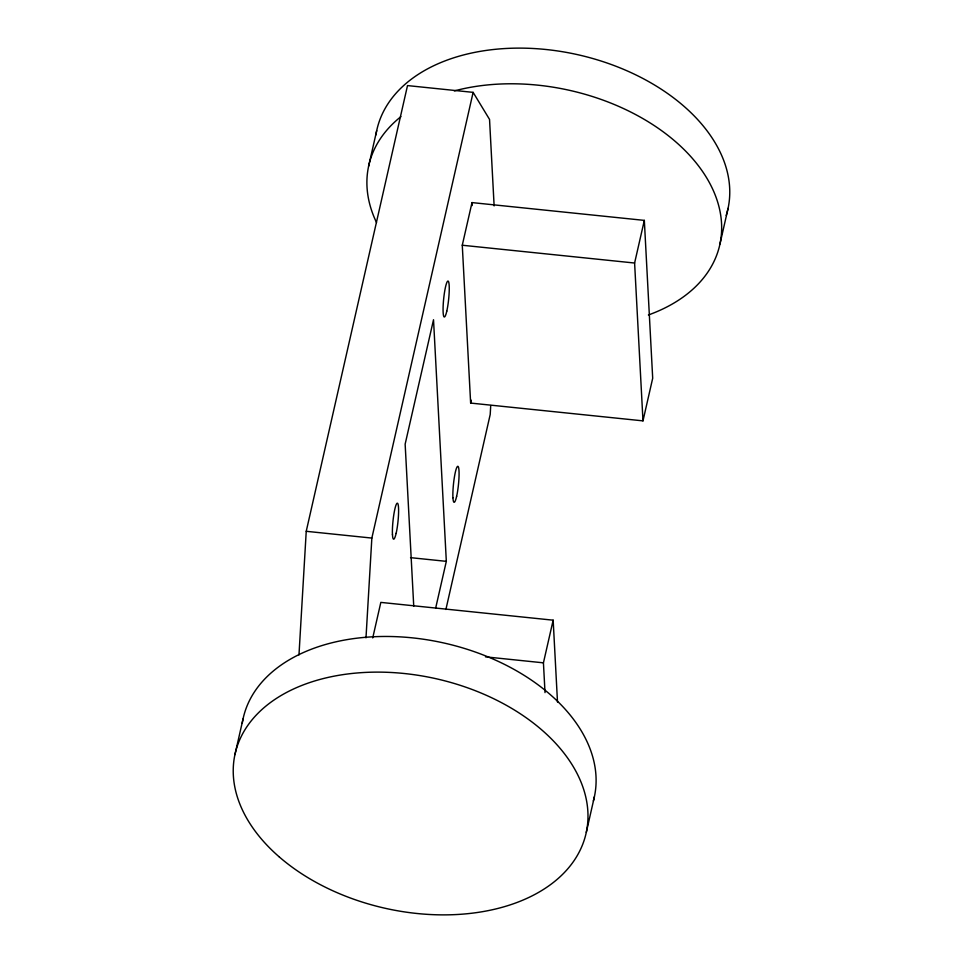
<?xml version="1.0" encoding="UTF-8"?>
<svg xmlns="http://www.w3.org/2000/svg" width="963" height="963" viewBox="0 0 963 963"><rect width="100%" height="100%" fill="white"/><g stroke="black" fill="none" stroke-linecap="round" stroke-linejoin="round"><path stroke-width="1.44" d="M298.975 654.9L306.234 531.299L407.505 85.587L473.122 92.364L489.541 119.412L494.127 205.913M365.988 637.855L371.85 538.076L473.122 92.364M490.721 405.567L490.203 414.499L445.893 609.495M234.936 754.643L243.037 718.976M368.6 166.298L376.702 130.643M372.729 637.927L380.83 602.393L553.159 620.184L557.505 702.087M462.276 245.24L472.002 202.591L644.331 220.383L652.697 378.23L642.983 420.867L470.642 403.076L462.276 245.24L634.605 263.031L642.983 420.867M470.642 403.076L471.292 400.235M435.649 608.171L446.326 561.345L433.519 319.74L405.146 444.124L413.741 606.196M545.022 692.614L543.433 662.833L553.159 620.184M634.605 263.031L644.331 220.383M586.298 832.357L594.4 796.702M719.963 244.024L728.064 208.357M306.234 531.299L371.85 538.076M410.539 557.649L446.326 561.345M485.496 656.85L543.433 662.833M472.002 202.591L472.159 205.564M392.447 534.658A18.165 2.504 -84.1 0 1 394.854 509.126A18.165 2.504 -84.1 0 1 398.538 507.886A18.165 2.504 -84.1 0 1 396.13 533.418M396.142 533.249A18.165 2.504 -84.1 0 1 392.459 534.501M456.618 496.366A18.165 2.504 -84.1 0 1 452.935 497.618M452.923 497.775A18.165 2.504 -84.1 0 1 455.33 472.243A18.165 2.504 -84.1 0 1 459.014 470.991A18.165 2.504 -84.1 0 1 456.594 496.535M242.243 723.297A179.937 117.57 12.8 0 1 443.233 642.851A179.937 117.57 12.8 0 1 593.364 800.963M454.307 90.919A179.937 117.57 12.8 0 1 692.686 158.739A179.937 117.57 12.8 0 1 648.4 314.973M376.497 222.489A179.937 117.57 12.8 0 1 400.909 116.667M375.907 134.952A179.937 117.57 12.8 0 1 579.088 54.999A179.937 117.57 12.8 0 1 726.198 215.447M446.796 311.121A18.056 2.492 -84.1 0 0 449.191 285.734A18.165 2.504 -84.1 0 0 445.508 286.998A18.056 2.492 -84.1 0 0 443.136 312.361A18.056 2.492 -84.1 0 0 446.796 311.121M278.909 856.613A179.937 117.57 12.8 0 0 579.365 851.737A179.937 117.57 12.8 0 0 373.572 672.15A179.937 117.57 12.8 0 0 278.909 856.613"/></g></svg>
